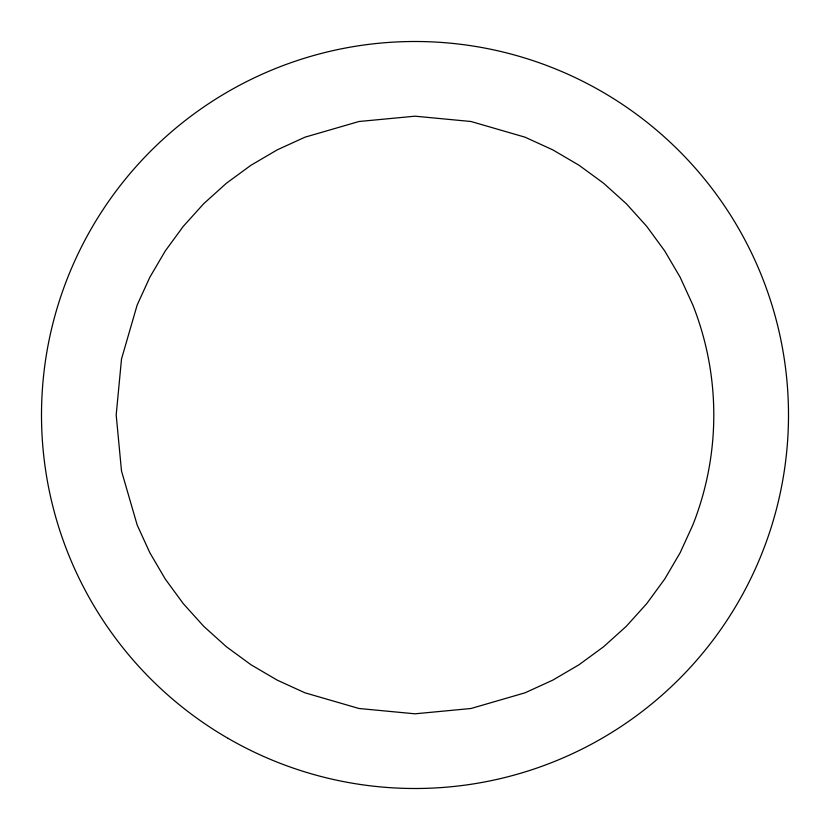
<?xml version="1.0" encoding="UTF-8"?>
<svg xmlns="http://www.w3.org/2000/svg" width="830" height="830" viewBox="0 0 830 830"><rect width="100%" height="100%" fill="white"/><g stroke="black" fill="none" stroke-linecap="round" stroke-linejoin="round"><path stroke-width="1.25" d="M121.502 359.017L116.19 415L121.502 470.983L137.168 524.985L149.836 552.728L165.263 579.039L183.285 603.649L203.703 626.297L226.351 646.715L250.961 664.737L277.272 680.164L305.015 692.832L359.017 708.498L415 713.81L470.983 708.498L524.985 692.832L552.728 680.164L579.039 664.737L603.649 646.715L626.297 626.297L646.715 603.649L664.726 579.039L680.164 552.728L692.832 524.985A299.08 299.08 0 0 0 692.842 305.004L680.164 277.272L664.726 250.961L646.715 226.351L626.297 203.703L603.649 183.285L579.039 165.263L552.728 149.836L524.985 137.168L470.983 121.502L415 116.19L359.017 121.502L305.015 137.168L277.272 149.836L250.961 165.263L226.351 183.285L203.703 203.703L183.285 226.351L165.263 250.961L149.836 277.272L137.168 305.015L121.502 359.017M228.25 738.461A373.5 373.5 0 0 0 788.5 415A373.5 373.5 0 0 0 228.25 91.539A373.5 373.5 0 0 0 228.25 738.461"/></g></svg>
